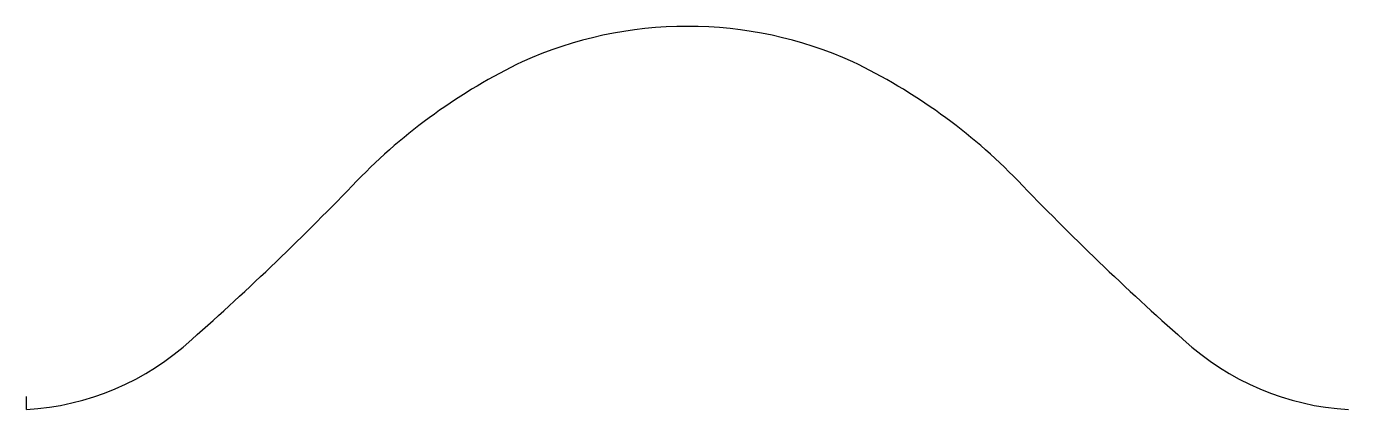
# Model space of a CAD drawing. Extents: x 500 to 999, y -70 to 348.
# Drawn here: x 499.5 to 999, y 203.1 to 348 of the extents above; entities outside this region: 2.
import ezdxf

# ---------------------------------------------------------------- set-up
doc = ezdxf.new("R2010")
doc.units = 0
doc.header["$MEASUREMENT"] = 0

msp = doc.modelspace()

# ---------------------------------------------------------------- linework, layer by layer
at = {"linetype": 'Continuous'}
for points in [[(499.51, 203.14), (499.51, 208.14)], [(499.51, -65.02), (999.03, -65.02)], [(999.03, -65.02), (999.03, -70.02)]]:
    msp.add_lwpolyline(points, dxfattribs=at)
for centre, radius, start, end in [((749.1, 196.43), 151.55, 89.935, 114.2586), ((749.44, 196.43), 151.55, 65.7414, 90.065), ((782.25, 136.27), 220.09, 115.6926, 135.8276), ((716.29, 136.27), 220.09, 44.1724, 64.3074), ((-106.59, 988.3), 1011.17, 311.38826, 316.29505), ((1605.13, 988.3), 1011.17, 223.70495, 228.61174), ((493.64, 303.7), 100.73, 273.3398, 312.6971), ((1004.89, 303.7), 100.73, 227.3029, 266.6602)]:
    msp.add_arc(centre, radius, start, end, dxfattribs=at)

doc.saveas('drawing.dxf')
